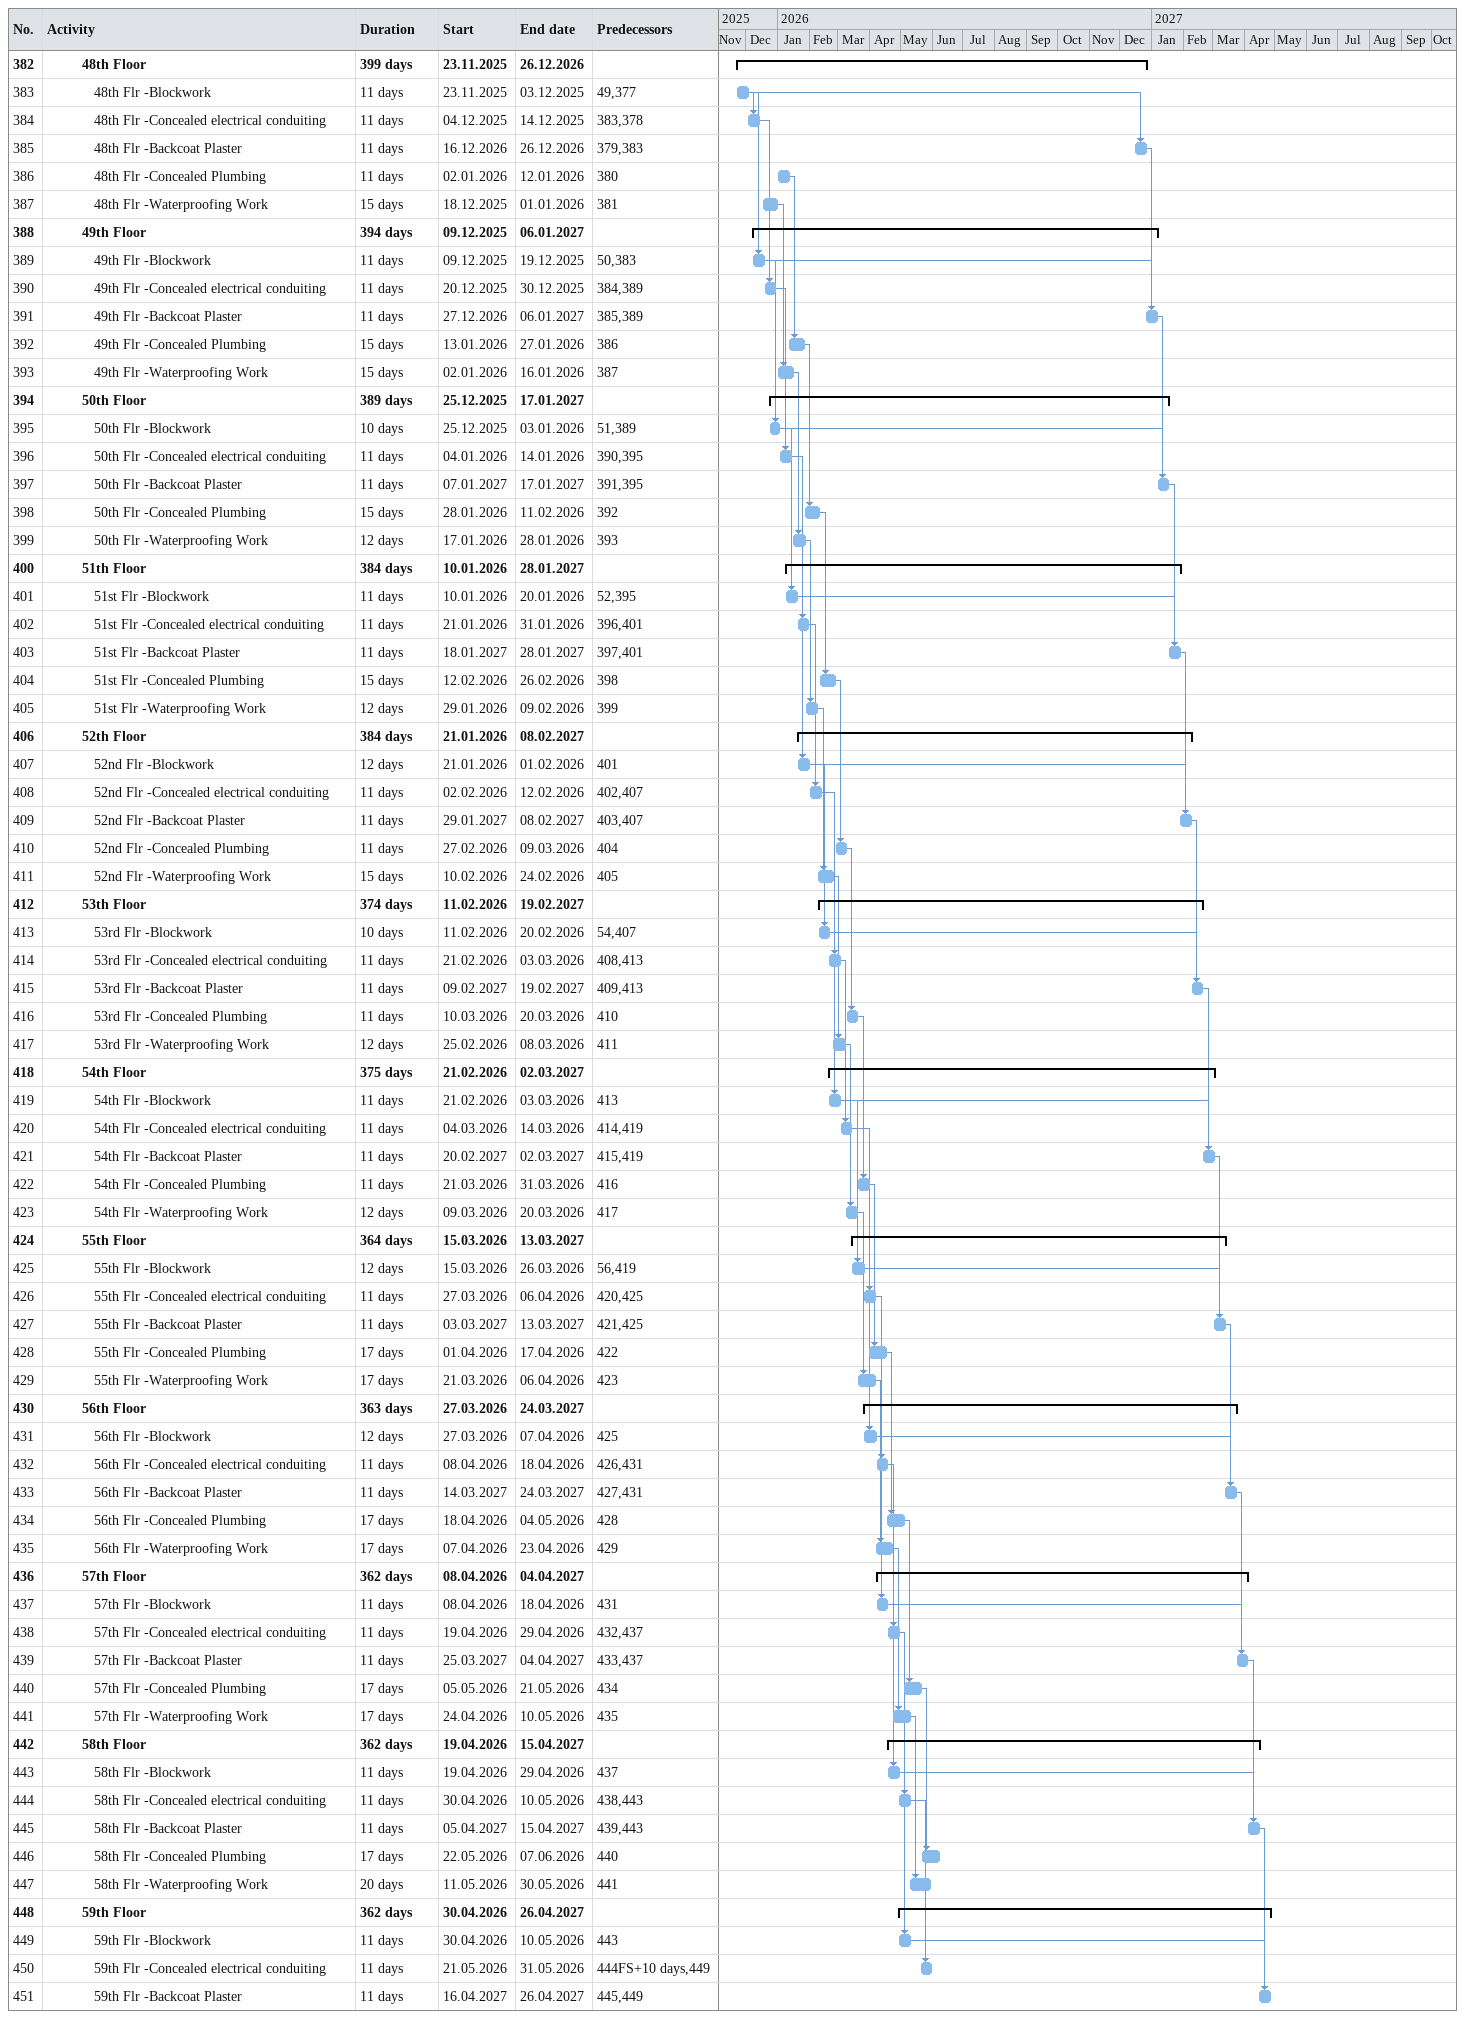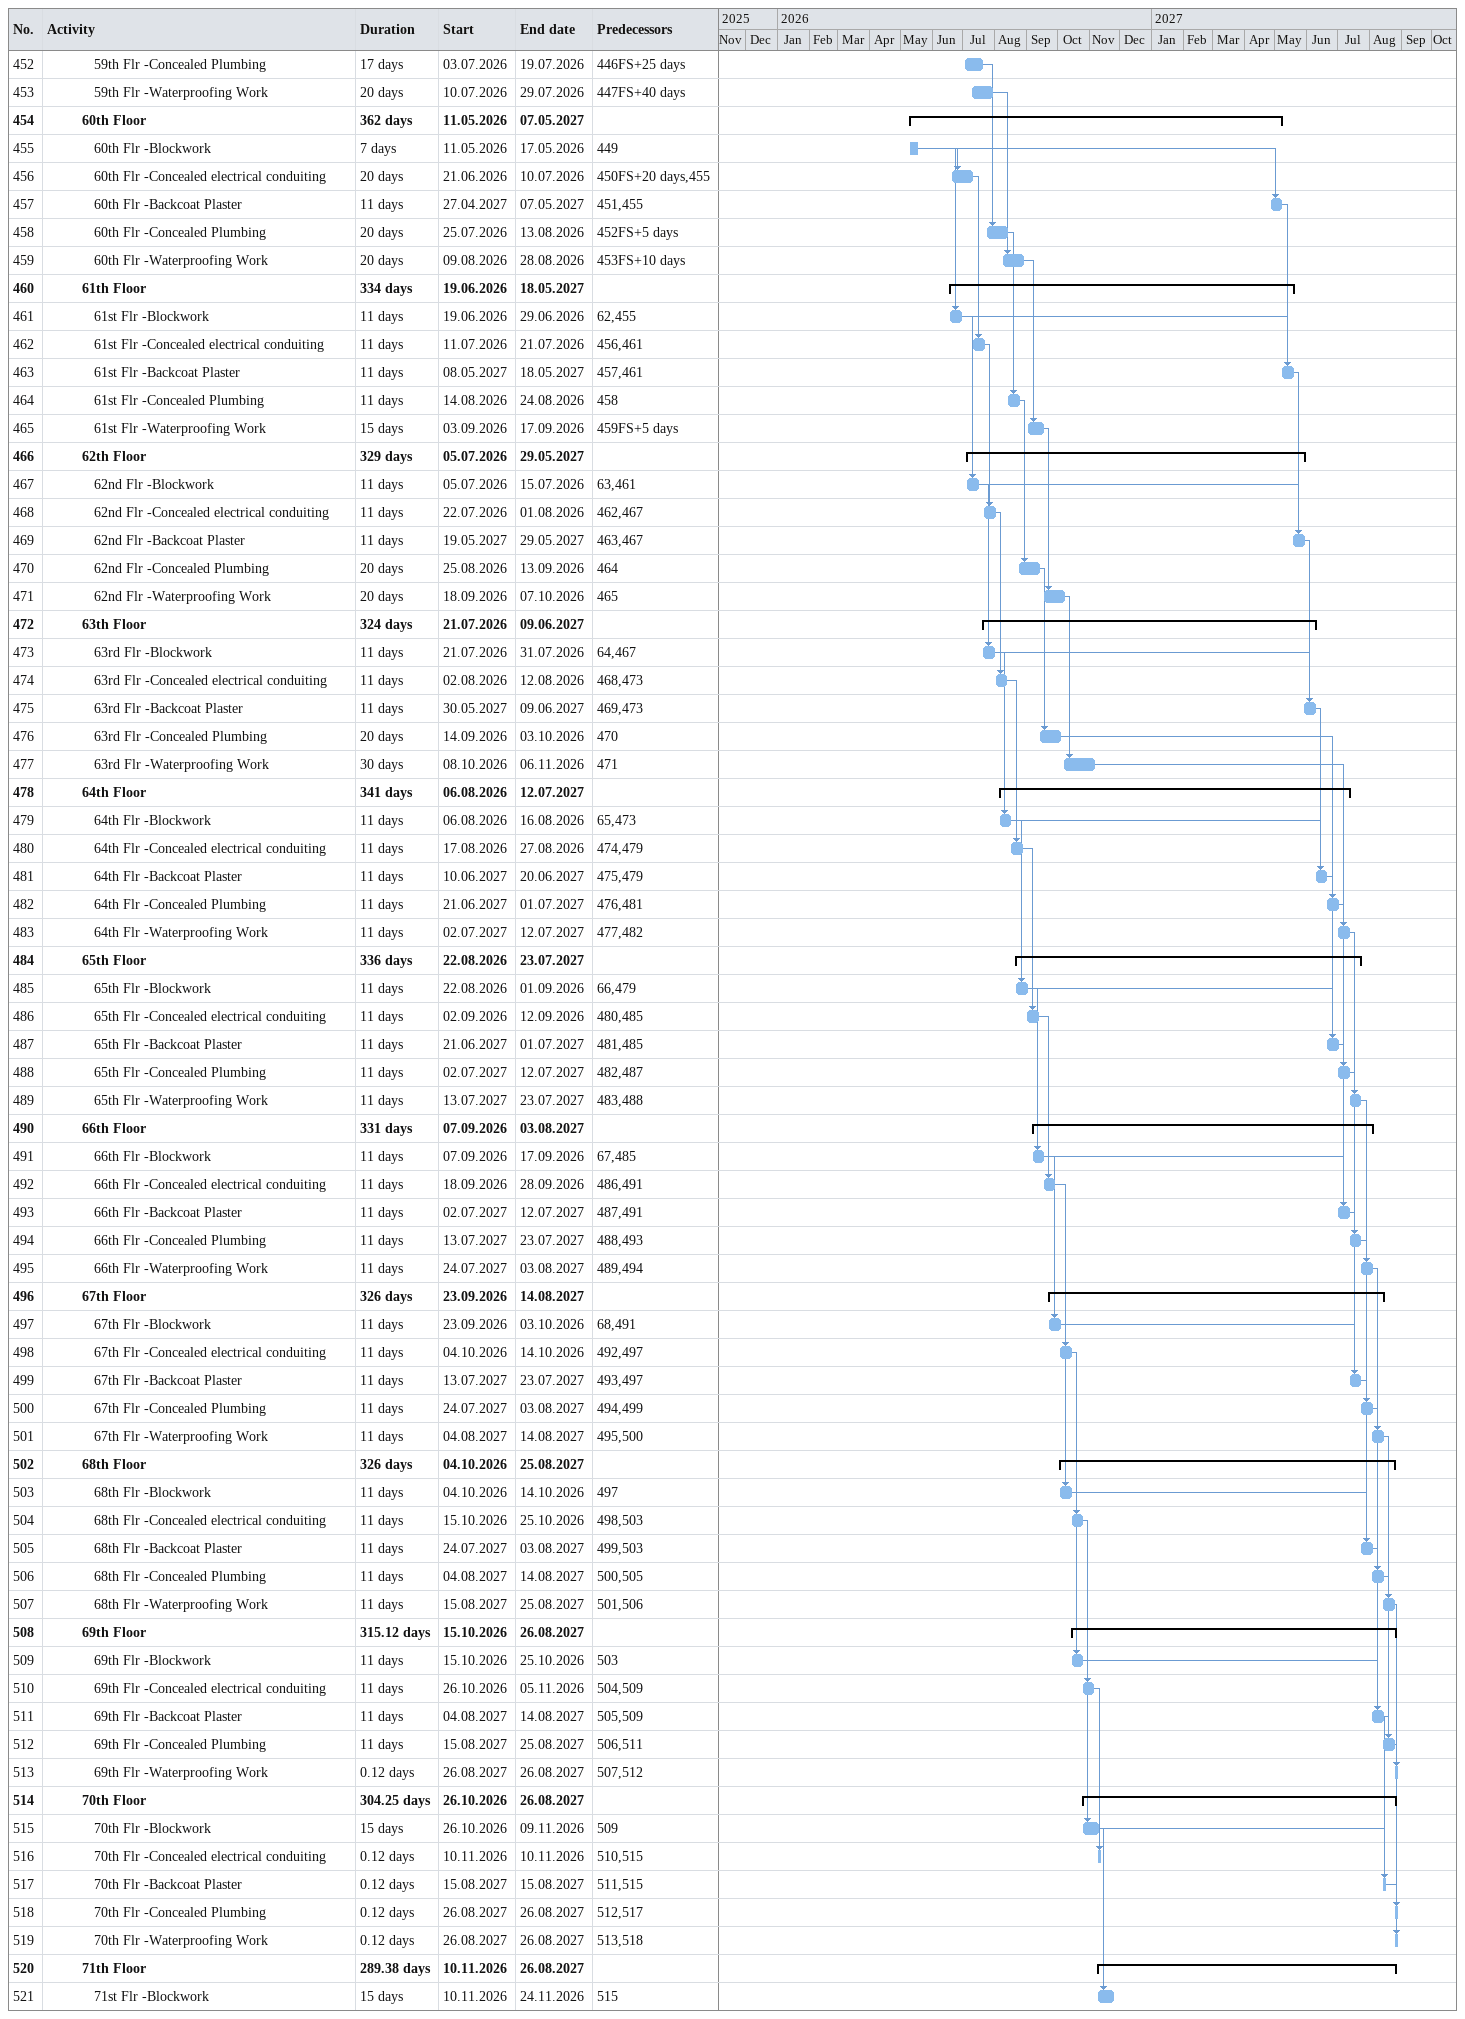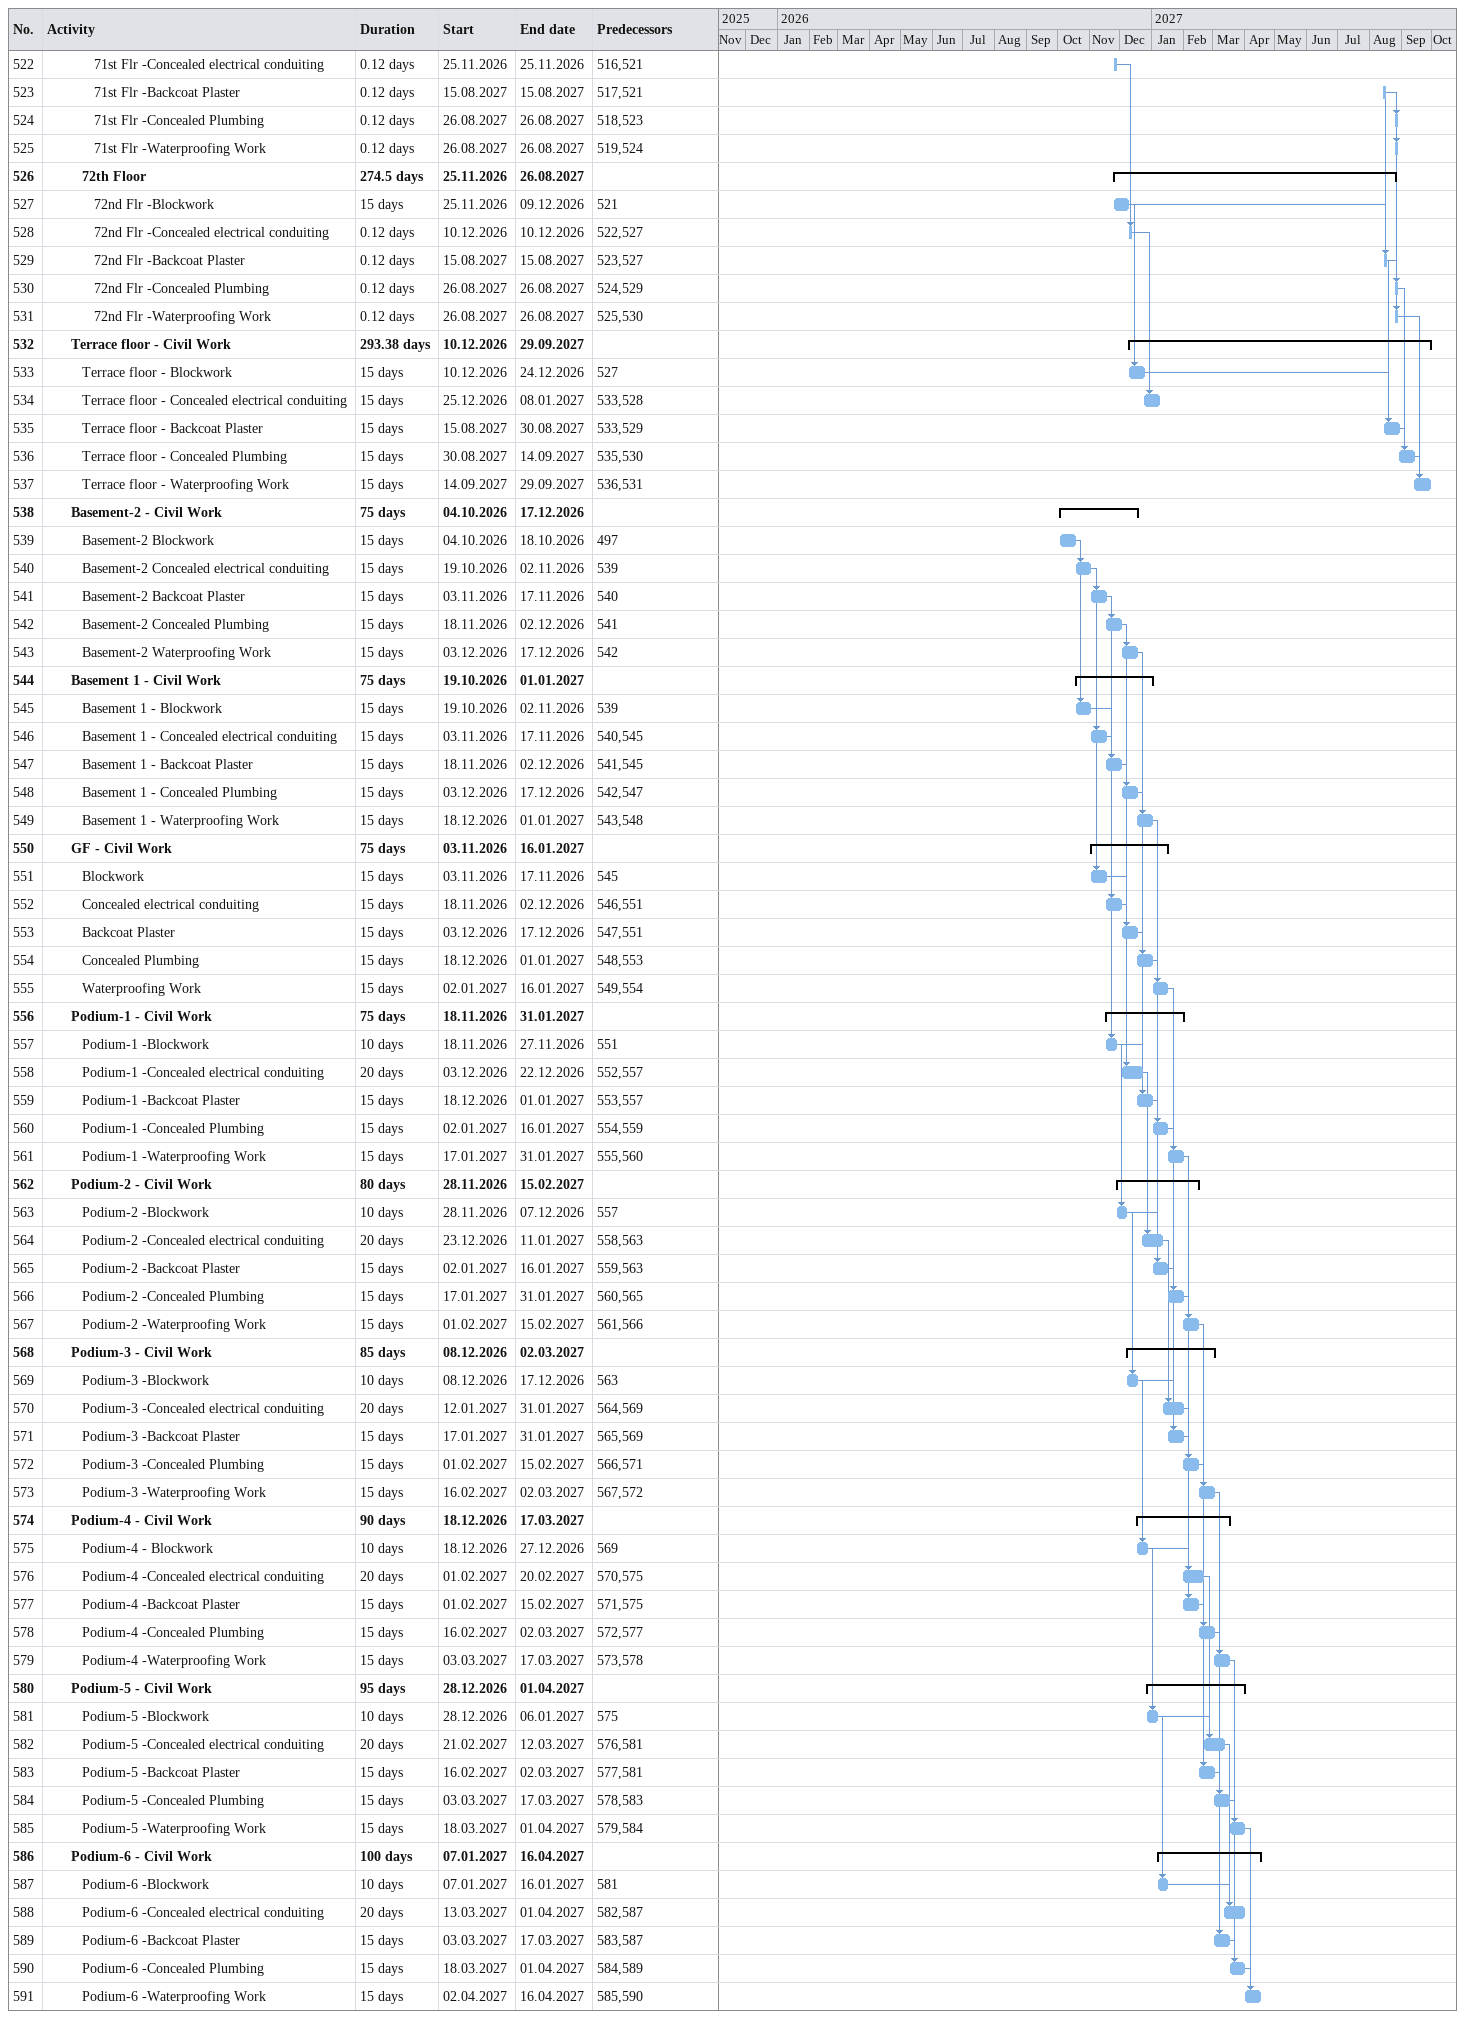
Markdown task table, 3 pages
| ID | Level | Task | Duration | Start | Finish | Predecessors |
|---|---|---|---|---|---|---|
| 382 | 4 | **48th Floor** | 399d | 2025-11-23 | 2026-12-26 |  |
| 383 | 5 | 48th Flr -Blockwork | 11d | 2025-11-23 | 2025-12-03 | 49, 377 |
| 384 | 5 | 48th Flr -Concealed electrical conduiting | 11d | 2025-12-04 | 2025-12-14 | 383, 378 |
| 385 | 5 | 48th Flr -Backcoat Plaster | 11d | 2026-12-16 | 2026-12-26 | 379, 383 |
| 386 | 5 | 48th Flr -Concealed Plumbing | 11d | 2026-01-02 | 2026-01-12 | 380 |
| 387 | 5 | 48th Flr -Waterproofing Work | 15d | 2025-12-18 | 2026-01-01 | 381 |
| 388 | 4 | **49th Floor** | 394d | 2025-12-09 | 2027-01-06 |  |
| 389 | 5 | 49th Flr -Blockwork | 11d | 2025-12-09 | 2025-12-19 | 50, 383 |
| 390 | 5 | 49th Flr -Concealed electrical conduiting | 11d | 2025-12-20 | 2025-12-30 | 384, 389 |
| 391 | 5 | 49th Flr -Backcoat Plaster | 11d | 2026-12-27 | 2027-01-06 | 385, 389 |
| 392 | 5 | 49th Flr -Concealed Plumbing | 15d | 2026-01-13 | 2026-01-27 | 386 |
| 393 | 5 | 49th Flr -Waterproofing Work | 15d | 2026-01-02 | 2026-01-16 | 387 |
| 394 | 4 | **50th Floor** | 389d | 2025-12-25 | 2027-01-17 |  |
| 395 | 5 | 50th Flr -Blockwork | 10d | 2025-12-25 | 2026-01-03 | 51, 389 |
| 396 | 5 | 50th Flr -Concealed electrical conduiting | 11d | 2026-01-04 | 2026-01-14 | 390, 395 |
| 397 | 5 | 50th Flr -Backcoat Plaster | 11d | 2027-01-07 | 2027-01-17 | 391, 395 |
| 398 | 5 | 50th Flr -Concealed Plumbing | 15d | 2026-01-28 | 2026-02-11 | 392 |
| 399 | 5 | 50th Flr -Waterproofing Work | 12d | 2026-01-17 | 2026-01-28 | 393 |
| 400 | 4 | **51th Floor** | 384d | 2026-01-10 | 2027-01-28 |  |
| 401 | 5 | 51st Flr -Blockwork | 11d | 2026-01-10 | 2026-01-20 | 52, 395 |
| 402 | 5 | 51st Flr -Concealed electrical conduiting | 11d | 2026-01-21 | 2026-01-31 | 396, 401 |
| 403 | 5 | 51st Flr -Backcoat Plaster | 11d | 2027-01-18 | 2027-01-28 | 397, 401 |
| 404 | 5 | 51st Flr -Concealed Plumbing | 15d | 2026-02-12 | 2026-02-26 | 398 |
| 405 | 5 | 51st Flr -Waterproofing Work | 12d | 2026-01-29 | 2026-02-09 | 399 |
| 406 | 4 | **52th Floor** | 384d | 2026-01-21 | 2027-02-08 |  |
| 407 | 5 | 52nd Flr -Blockwork | 12d | 2026-01-21 | 2026-02-01 | 401 |
| 408 | 5 | 52nd Flr -Concealed electrical conduiting | 11d | 2026-02-02 | 2026-02-12 | 402, 407 |
| 409 | 5 | 52nd Flr -Backcoat Plaster | 11d | 2027-01-29 | 2027-02-08 | 403, 407 |
| 410 | 5 | 52nd Flr -Concealed Plumbing | 11d | 2026-02-27 | 2026-03-09 | 404 |
| 411 | 5 | 52nd Flr -Waterproofing Work | 15d | 2026-02-10 | 2026-02-24 | 405 |
| 412 | 4 | **53th Floor** | 374d | 2026-02-11 | 2027-02-19 |  |
| 413 | 5 | 53rd Flr -Blockwork | 10d | 2026-02-11 | 2026-02-20 | 54, 407 |
| 414 | 5 | 53rd Flr -Concealed electrical conduiting | 11d | 2026-02-21 | 2026-03-03 | 408, 413 |
| 415 | 5 | 53rd Flr -Backcoat Plaster | 11d | 2027-02-09 | 2027-02-19 | 409, 413 |
| 416 | 5 | 53rd Flr -Concealed Plumbing | 11d | 2026-03-10 | 2026-03-20 | 410 |
| 417 | 5 | 53rd Flr -Waterproofing Work | 12d | 2026-02-25 | 2026-03-08 | 411 |
| 418 | 4 | **54th Floor** | 375d | 2026-02-21 | 2027-03-02 |  |
| 419 | 5 | 54th Flr -Blockwork | 11d | 2026-02-21 | 2026-03-03 | 413 |
| 420 | 5 | 54th Flr -Concealed electrical conduiting | 11d | 2026-03-04 | 2026-03-14 | 414, 419 |
| 421 | 5 | 54th Flr -Backcoat Plaster | 11d | 2027-02-20 | 2027-03-02 | 415, 419 |
| 422 | 5 | 54th Flr -Concealed Plumbing | 11d | 2026-03-21 | 2026-03-31 | 416 |
| 423 | 5 | 54th Flr -Waterproofing Work | 12d | 2026-03-09 | 2026-03-20 | 417 |
| 424 | 4 | **55th Floor** | 364d | 2026-03-15 | 2027-03-13 |  |
| 425 | 5 | 55th Flr -Blockwork | 12d | 2026-03-15 | 2026-03-26 | 56, 419 |
| 426 | 5 | 55th Flr -Concealed electrical conduiting | 11d | 2026-03-27 | 2026-04-06 | 420, 425 |
| 427 | 5 | 55th Flr -Backcoat Plaster | 11d | 2027-03-03 | 2027-03-13 | 421, 425 |
| 428 | 5 | 55th Flr -Concealed Plumbing | 17d | 2026-04-01 | 2026-04-17 | 422 |
| 429 | 5 | 55th Flr -Waterproofing Work | 17d | 2026-03-21 | 2026-04-06 | 423 |
| 430 | 4 | **56th Floor** | 363d | 2026-03-27 | 2027-03-24 |  |
| 431 | 5 | 56th Flr -Blockwork | 12d | 2026-03-27 | 2026-04-07 | 425 |
| 432 | 5 | 56th Flr -Concealed electrical conduiting | 11d | 2026-04-08 | 2026-04-18 | 426, 431 |
| 433 | 5 | 56th Flr -Backcoat Plaster | 11d | 2027-03-14 | 2027-03-24 | 427, 431 |
| 434 | 5 | 56th Flr -Concealed Plumbing | 17d | 2026-04-18 | 2026-05-04 | 428 |
| 435 | 5 | 56th Flr -Waterproofing Work | 17d | 2026-04-07 | 2026-04-23 | 429 |
| 436 | 4 | **57th Floor** | 362d | 2026-04-08 | 2027-04-04 |  |
| 437 | 5 | 57th Flr -Blockwork | 11d | 2026-04-08 | 2026-04-18 | 431 |
| 438 | 5 | 57th Flr -Concealed electrical conduiting | 11d | 2026-04-19 | 2026-04-29 | 432, 437 |
| 439 | 5 | 57th Flr -Backcoat Plaster | 11d | 2027-03-25 | 2027-04-04 | 433, 437 |
| 440 | 5 | 57th Flr -Concealed Plumbing | 17d | 2026-05-05 | 2026-05-21 | 434 |
| 441 | 5 | 57th Flr -Waterproofing Work | 17d | 2026-04-24 | 2026-05-10 | 435 |
| 442 | 4 | **58th Floor** | 362d | 2026-04-19 | 2027-04-15 |  |
| 443 | 5 | 58th Flr -Blockwork | 11d | 2026-04-19 | 2026-04-29 | 437 |
| 444 | 5 | 58th Flr -Concealed electrical conduiting | 11d | 2026-04-30 | 2026-05-10 | 438, 443 |
| 445 | 5 | 58th Flr -Backcoat Plaster | 11d | 2027-04-05 | 2027-04-15 | 439, 443 |
| 446 | 5 | 58th Flr -Concealed Plumbing | 17d | 2026-05-22 | 2026-06-07 | 440 |
| 447 | 5 | 58th Flr -Waterproofing Work | 20d | 2026-05-11 | 2026-05-30 | 441 |
| 448 | 4 | **59th Floor** | 362d | 2026-04-30 | 2027-04-26 |  |
| 449 | 5 | 59th Flr -Blockwork | 11d | 2026-04-30 | 2026-05-10 | 443 |
| 450 | 5 | 59th Flr -Concealed electrical conduiting | 11d | 2026-05-21 | 2026-05-31 | 444FS+10d, 449 |
| 451 | 5 | 59th Flr -Backcoat Plaster | 11d | 2027-04-16 | 2027-04-26 | 445, 449 |
| 452 | 5 | 59th Flr -Concealed Plumbing | 17d | 2026-07-03 | 2026-07-19 | 446FS+25d |
| 453 | 5 | 59th Flr -Waterproofing Work | 20d | 2026-07-10 | 2026-07-29 | 447FS+40d |
| 454 | 4 | **60th Floor** | 362d | 2026-05-11 | 2027-05-07 |  |
| 455 | 5 | 60th Flr -Blockwork | 7d | 2026-05-11 | 2026-05-17 | 449 |
| 456 | 5 | 60th Flr -Concealed electrical conduiting | 20d | 2026-06-21 | 2026-07-10 | 450FS+20d, 455 |
| 457 | 5 | 60th Flr -Backcoat Plaster | 11d | 2027-04-27 | 2027-05-07 | 451, 455 |
| 458 | 5 | 60th Flr -Concealed Plumbing | 20d | 2026-07-25 | 2026-08-13 | 452FS+5d |
| 459 | 5 | 60th Flr -Waterproofing Work | 20d | 2026-08-09 | 2026-08-28 | 453FS+10d |
| 460 | 4 | **61th Floor** | 334d | 2026-06-19 | 2027-05-18 |  |
| 461 | 5 | 61st Flr -Blockwork | 11d | 2026-06-19 | 2026-06-29 | 62, 455 |
| 462 | 5 | 61st Flr -Concealed electrical conduiting | 11d | 2026-07-11 | 2026-07-21 | 456, 461 |
| 463 | 5 | 61st Flr -Backcoat Plaster | 11d | 2027-05-08 | 2027-05-18 | 457, 461 |
| 464 | 5 | 61st Flr -Concealed Plumbing | 11d | 2026-08-14 | 2026-08-24 | 458 |
| 465 | 5 | 61st Flr -Waterproofing Work | 15d | 2026-09-03 | 2026-09-17 | 459FS+5d |
| 466 | 4 | **62th Floor** | 329d | 2026-07-05 | 2027-05-29 |  |
| 467 | 5 | 62nd Flr -Blockwork | 11d | 2026-07-05 | 2026-07-15 | 63, 461 |
| 468 | 5 | 62nd Flr -Concealed electrical conduiting | 11d | 2026-07-22 | 2026-08-01 | 462, 467 |
| 469 | 5 | 62nd Flr -Backcoat Plaster | 11d | 2027-05-19 | 2027-05-29 | 463, 467 |
| 470 | 5 | 62nd Flr -Concealed Plumbing | 20d | 2026-08-25 | 2026-09-13 | 464 |
| 471 | 5 | 62nd Flr -Waterproofing Work | 20d | 2026-09-18 | 2026-10-07 | 465 |
| 472 | 4 | **63th Floor** | 324d | 2026-07-21 | 2027-06-09 |  |
| 473 | 5 | 63rd Flr -Blockwork | 11d | 2026-07-21 | 2026-07-31 | 64, 467 |
| 474 | 5 | 63rd Flr -Concealed electrical conduiting | 11d | 2026-08-02 | 2026-08-12 | 468, 473 |
| 475 | 5 | 63rd Flr -Backcoat Plaster | 11d | 2027-05-30 | 2027-06-09 | 469, 473 |
| 476 | 5 | 63rd Flr -Concealed Plumbing | 20d | 2026-09-14 | 2026-10-03 | 470 |
| 477 | 5 | 63rd Flr -Waterproofing Work | 30d | 2026-10-08 | 2026-11-06 | 471 |
| 478 | 4 | **64th Floor** | 341d | 2026-08-06 | 2027-07-12 |  |
| 479 | 5 | 64th Flr -Blockwork | 11d | 2026-08-06 | 2026-08-16 | 65, 473 |
| 480 | 5 | 64th Flr -Concealed electrical conduiting | 11d | 2026-08-17 | 2026-08-27 | 474, 479 |
| 481 | 5 | 64th Flr -Backcoat Plaster | 11d | 2027-06-10 | 2027-06-20 | 475, 479 |
| 482 | 5 | 64th Flr -Concealed Plumbing | 11d | 2027-06-21 | 2027-07-01 | 476, 481 |
| 483 | 5 | 64th Flr -Waterproofing Work | 11d | 2027-07-02 | 2027-07-12 | 477, 482 |
| 484 | 4 | **65th Floor** | 336d | 2026-08-22 | 2027-07-23 |  |
| 485 | 5 | 65th Flr -Blockwork | 11d | 2026-08-22 | 2026-09-01 | 66, 479 |
| 486 | 5 | 65th Flr -Concealed electrical conduiting | 11d | 2026-09-02 | 2026-09-12 | 480, 485 |
| 487 | 5 | 65th Flr -Backcoat Plaster | 11d | 2027-06-21 | 2027-07-01 | 481, 485 |
| 488 | 5 | 65th Flr -Concealed Plumbing | 11d | 2027-07-02 | 2027-07-12 | 482, 487 |
| 489 | 5 | 65th Flr -Waterproofing Work | 11d | 2027-07-13 | 2027-07-23 | 483, 488 |
| 490 | 4 | **66th Floor** | 331d | 2026-09-07 | 2027-08-03 |  |
| 491 | 5 | 66th Flr -Blockwork | 11d | 2026-09-07 | 2026-09-17 | 67, 485 |
| 492 | 5 | 66th Flr -Concealed electrical conduiting | 11d | 2026-09-18 | 2026-09-28 | 486, 491 |
| 493 | 5 | 66th Flr -Backcoat Plaster | 11d | 2027-07-02 | 2027-07-12 | 487, 491 |
| 494 | 5 | 66th Flr -Concealed Plumbing | 11d | 2027-07-13 | 2027-07-23 | 488, 493 |
| 495 | 5 | 66th Flr -Waterproofing Work | 11d | 2027-07-24 | 2027-08-03 | 489, 494 |
| 496 | 4 | **67th Floor** | 326d | 2026-09-23 | 2027-08-14 |  |
| 497 | 5 | 67th Flr -Blockwork | 11d | 2026-09-23 | 2026-10-03 | 68, 491 |
| 498 | 5 | 67th Flr -Concealed electrical conduiting | 11d | 2026-10-04 | 2026-10-14 | 492, 497 |
| 499 | 5 | 67th Flr -Backcoat Plaster | 11d | 2027-07-13 | 2027-07-23 | 493, 497 |
| 500 | 5 | 67th Flr -Concealed Plumbing | 11d | 2027-07-24 | 2027-08-03 | 494, 499 |
| 501 | 5 | 67th Flr -Waterproofing Work | 11d | 2027-08-04 | 2027-08-14 | 495, 500 |
| 502 | 4 | **68th Floor** | 326d | 2026-10-04 | 2027-08-25 |  |
| 503 | 5 | 68th Flr -Blockwork | 11d | 2026-10-04 | 2026-10-14 | 497 |
| 504 | 5 | 68th Flr -Concealed electrical conduiting | 11d | 2026-10-15 | 2026-10-25 | 498, 503 |
| 505 | 5 | 68th Flr -Backcoat Plaster | 11d | 2027-07-24 | 2027-08-03 | 499, 503 |
| 506 | 5 | 68th Flr -Concealed Plumbing | 11d | 2027-08-04 | 2027-08-14 | 500, 505 |
| 507 | 5 | 68th Flr -Waterproofing Work | 11d | 2027-08-15 | 2027-08-25 | 501, 506 |
| 508 | 4 | **69th Floor** | 315.12d | 2026-10-15 | 2027-08-26 |  |
| 509 | 5 | 69th Flr -Blockwork | 11d | 2026-10-15 | 2026-10-25 | 503 |
| 510 | 5 | 69th Flr -Concealed electrical conduiting | 11d | 2026-10-26 | 2026-11-05 | 504, 509 |
| 511 | 5 | 69th Flr -Backcoat Plaster | 11d | 2027-08-04 | 2027-08-14 | 505, 509 |
| 512 | 5 | 69th Flr -Concealed Plumbing | 11d | 2027-08-15 | 2027-08-25 | 506, 511 |
| 513 | 5 | 69th Flr -Waterproofing Work | 0.12d | 2027-08-26 | 2027-08-26 | 507, 512 |
| 514 | 4 | **70th Floor** | 304.25d | 2026-10-26 | 2027-08-26 |  |
| 515 | 5 | 70th Flr -Blockwork | 15d | 2026-10-26 | 2026-11-09 | 509 |
| 516 | 5 | 70th Flr -Concealed electrical conduiting | 0.12d | 2026-11-10 | 2026-11-10 | 510, 515 |
| 517 | 5 | 70th Flr -Backcoat Plaster | 0.12d | 2027-08-15 | 2027-08-15 | 511, 515 |
| 518 | 5 | 70th Flr -Concealed Plumbing | 0.12d | 2027-08-26 | 2027-08-26 | 512, 517 |
| 519 | 5 | 70th Flr -Waterproofing Work | 0.12d | 2027-08-26 | 2027-08-26 | 513, 518 |
| 520 | 4 | **71th Floor** | 289.38d | 2026-11-10 | 2027-08-26 |  |
| 521 | 5 | 71st Flr -Blockwork | 15d | 2026-11-10 | 2026-11-24 | 515 |
| 522 | 5 | 71st Flr -Concealed electrical conduiting | 0.12d | 2026-11-25 | 2026-11-25 | 516, 521 |
| 523 | 5 | 71st Flr -Backcoat Plaster | 0.12d | 2027-08-15 | 2027-08-15 | 517, 521 |
| 524 | 5 | 71st Flr -Concealed Plumbing | 0.12d | 2027-08-26 | 2027-08-26 | 518, 523 |
| 525 | 5 | 71st Flr -Waterproofing Work | 0.12d | 2027-08-26 | 2027-08-26 | 519, 524 |
| 526 | 4 | **72th Floor** | 274.5d | 2026-11-25 | 2027-08-26 |  |
| 527 | 5 | 72nd Flr -Blockwork | 15d | 2026-11-25 | 2026-12-09 | 521 |
| 528 | 5 | 72nd Flr -Concealed electrical conduiting | 0.12d | 2026-12-10 | 2026-12-10 | 522, 527 |
| 529 | 5 | 72nd Flr -Backcoat Plaster | 0.12d | 2027-08-15 | 2027-08-15 | 523, 527 |
| 530 | 5 | 72nd Flr -Concealed Plumbing | 0.12d | 2027-08-26 | 2027-08-26 | 524, 529 |
| 531 | 5 | 72nd Flr -Waterproofing Work | 0.12d | 2027-08-26 | 2027-08-26 | 525, 530 |
| 532 | 3 | **Terrace floor - Civil Work** | 293.38d | 2026-12-10 | 2027-09-29 |  |
| 533 | 4 | Terrace floor - Blockwork | 15d | 2026-12-10 | 2026-12-24 | 527 |
| 534 | 4 | Terrace floor - Concealed electrical conduiting | 15d | 2026-12-25 | 2027-01-08 | 533, 528 |
| 535 | 4 | Terrace floor - Backcoat Plaster | 15d | 2027-08-15 | 2027-08-30 | 533, 529 |
| 536 | 4 | Terrace floor - Concealed Plumbing | 15d | 2027-08-30 | 2027-09-14 | 535, 530 |
| 537 | 4 | Terrace floor - Waterproofing Work | 15d | 2027-09-14 | 2027-09-29 | 536, 531 |
| 538 | 3 | **Basement-2 - Civil Work** | 75d | 2026-10-04 | 2026-12-17 |  |
| 539 | 4 | Basement-2 Blockwork | 15d | 2026-10-04 | 2026-10-18 | 497 |
| 540 | 4 | Basement-2 Concealed electrical conduiting | 15d | 2026-10-19 | 2026-11-02 | 539 |
| 541 | 4 | Basement-2 Backcoat Plaster | 15d | 2026-11-03 | 2026-11-17 | 540 |
| 542 | 4 | Basement-2 Concealed Plumbing | 15d | 2026-11-18 | 2026-12-02 | 541 |
| 543 | 4 | Basement-2 Waterproofing Work | 15d | 2026-12-03 | 2026-12-17 | 542 |
| 544 | 3 | **Basement 1 - Civil Work** | 75d | 2026-10-19 | 2027-01-01 |  |
| 545 | 4 | Basement 1 - Blockwork | 15d | 2026-10-19 | 2026-11-02 | 539 |
| 546 | 4 | Basement 1 - Concealed electrical conduiting | 15d | 2026-11-03 | 2026-11-17 | 540, 545 |
| 547 | 4 | Basement 1 - Backcoat Plaster | 15d | 2026-11-18 | 2026-12-02 | 541, 545 |
| 548 | 4 | Basement 1 - Concealed Plumbing | 15d | 2026-12-03 | 2026-12-17 | 542, 547 |
| 549 | 4 | Basement 1 - Waterproofing Work | 15d | 2026-12-18 | 2027-01-01 | 543, 548 |
| 550 | 3 | **GF - Civil Work** | 75d | 2026-11-03 | 2027-01-16 |  |
| 551 | 4 | Blockwork | 15d | 2026-11-03 | 2026-11-17 | 545 |
| 552 | 4 | Concealed electrical conduiting | 15d | 2026-11-18 | 2026-12-02 | 546, 551 |
| 553 | 4 | Backcoat Plaster | 15d | 2026-12-03 | 2026-12-17 | 547, 551 |
| 554 | 4 | Concealed Plumbing | 15d | 2026-12-18 | 2027-01-01 | 548, 553 |
| 555 | 4 | Waterproofing Work | 15d | 2027-01-02 | 2027-01-16 | 549, 554 |
| 556 | 3 | **Podium-1 - Civil Work** | 75d | 2026-11-18 | 2027-01-31 |  |
| 557 | 4 | Podium-1 -Blockwork | 10d | 2026-11-18 | 2026-11-27 | 551 |
| 558 | 4 | Podium-1 -Concealed electrical conduiting | 20d | 2026-12-03 | 2026-12-22 | 552, 557 |
| 559 | 4 | Podium-1 -Backcoat Plaster | 15d | 2026-12-18 | 2027-01-01 | 553, 557 |
| 560 | 4 | Podium-1 -Concealed Plumbing | 15d | 2027-01-02 | 2027-01-16 | 554, 559 |
| 561 | 4 | Podium-1 -Waterproofing Work | 15d | 2027-01-17 | 2027-01-31 | 555, 560 |
| 562 | 3 | **Podium-2 - Civil Work** | 80d | 2026-11-28 | 2027-02-15 |  |
| 563 | 4 | Podium-2 -Blockwork | 10d | 2026-11-28 | 2026-12-07 | 557 |
| 564 | 4 | Podium-2 -Concealed electrical conduiting | 20d | 2026-12-23 | 2027-01-11 | 558, 563 |
| 565 | 4 | Podium-2 -Backcoat Plaster | 15d | 2027-01-02 | 2027-01-16 | 559, 563 |
| 566 | 4 | Podium-2 -Concealed Plumbing | 15d | 2027-01-17 | 2027-01-31 | 560, 565 |
| 567 | 4 | Podium-2 -Waterproofing Work | 15d | 2027-02-01 | 2027-02-15 | 561, 566 |
| 568 | 3 | **Podium-3 - Civil Work** | 85d | 2026-12-08 | 2027-03-02 |  |
| 569 | 4 | Podium-3 -Blockwork | 10d | 2026-12-08 | 2026-12-17 | 563 |
| 570 | 4 | Podium-3 -Concealed electrical conduiting | 20d | 2027-01-12 | 2027-01-31 | 564, 569 |
| 571 | 4 | Podium-3 -Backcoat Plaster | 15d | 2027-01-17 | 2027-01-31 | 565, 569 |
| 572 | 4 | Podium-3 -Concealed Plumbing | 15d | 2027-02-01 | 2027-02-15 | 566, 571 |
| 573 | 4 | Podium-3 -Waterproofing Work | 15d | 2027-02-16 | 2027-03-02 | 567, 572 |
| 574 | 3 | **Podium-4 - Civil Work** | 90d | 2026-12-18 | 2027-03-17 |  |
| 575 | 4 | Podium-4 - Blockwork | 10d | 2026-12-18 | 2026-12-27 | 569 |
| 576 | 4 | Podium-4 -Concealed electrical conduiting | 20d | 2027-02-01 | 2027-02-20 | 570, 575 |
| 577 | 4 | Podium-4 -Backcoat Plaster | 15d | 2027-02-01 | 2027-02-15 | 571, 575 |
| 578 | 4 | Podium-4 -Concealed Plumbing | 15d | 2027-02-16 | 2027-03-02 | 572, 577 |
| 579 | 4 | Podium-4 -Waterproofing Work | 15d | 2027-03-03 | 2027-03-17 | 573, 578 |
| 580 | 3 | **Podium-5 - Civil Work** | 95d | 2026-12-28 | 2027-04-01 |  |
| 581 | 4 | Podium-5 -Blockwork | 10d | 2026-12-28 | 2027-01-06 | 575 |
| 582 | 4 | Podium-5 -Concealed electrical conduiting | 20d | 2027-02-21 | 2027-03-12 | 576, 581 |
| 583 | 4 | Podium-5 -Backcoat Plaster | 15d | 2027-02-16 | 2027-03-02 | 577, 581 |
| 584 | 4 | Podium-5 -Concealed Plumbing | 15d | 2027-03-03 | 2027-03-17 | 578, 583 |
| 585 | 4 | Podium-5 -Waterproofing Work | 15d | 2027-03-18 | 2027-04-01 | 579, 584 |
| 586 | 3 | **Podium-6 - Civil Work** | 100d | 2027-01-07 | 2027-04-16 |  |
| 587 | 4 | Podium-6 -Blockwork | 10d | 2027-01-07 | 2027-01-16 | 581 |
| 588 | 4 | Podium-6 -Concealed electrical conduiting | 20d | 2027-03-13 | 2027-04-01 | 582, 587 |
| 589 | 4 | Podium-6 -Backcoat Plaster | 15d | 2027-03-03 | 2027-03-17 | 583, 587 |
| 590 | 4 | Podium-6 -Concealed Plumbing | 15d | 2027-03-18 | 2027-04-01 | 584, 589 |
| 591 | 4 | Podium-6 -Waterproofing Work | 15d | 2027-04-02 | 2027-04-16 | 585, 590 |
